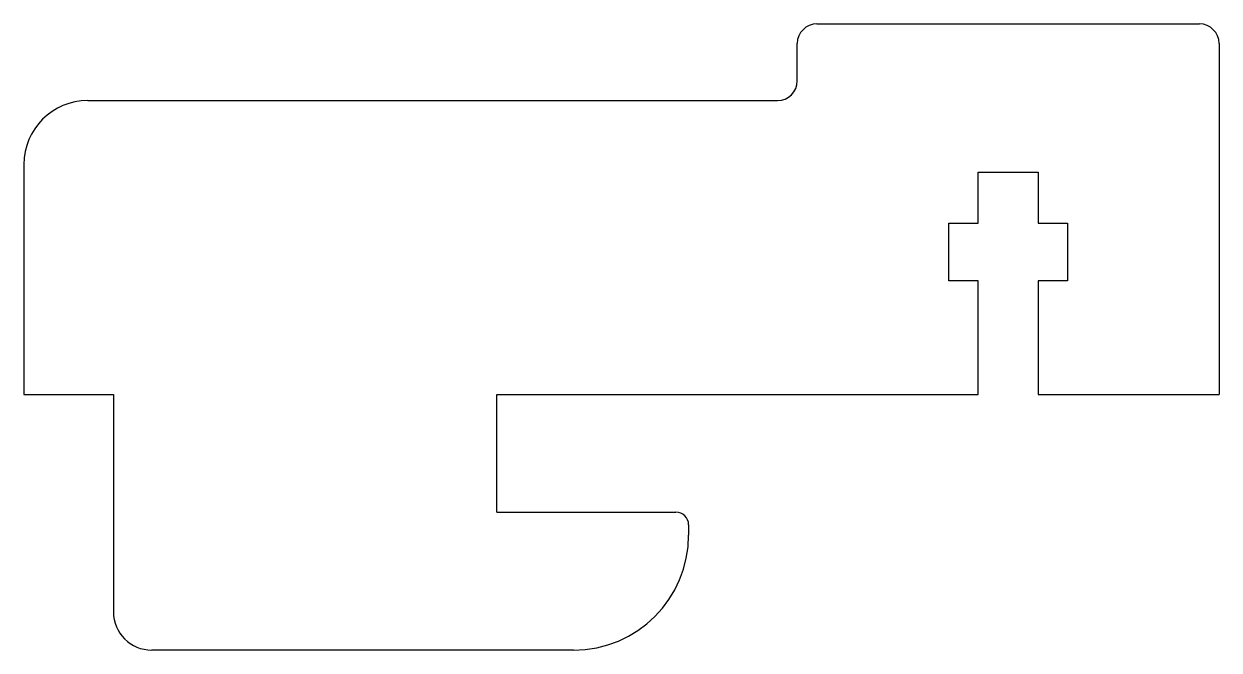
# Model space of a CAD drawing. Extents: x -22 to 71.5, y -20 to 29.
import ezdxf

# ---------------------------------------------------------------- set-up
doc = ezdxf.new("R2010")
doc.units = 0
doc.layers.add('Shape2DView002', color=7, linetype='CONTINUOUS')

msp = doc.modelspace()

# ---------------------------------------------------------------- linework, layer by layer
at = {"layer": 'Shape2DView002'}
for p, q in [((40.0432, 29), (69.9568, 29)), ((38.5, 24.5432), (38.5, 27.4568)), ((71.5, 27.4568), (71.5, 0)), ((-17, 23), (36.9568, 23)), ((-22, 18), (-22, 0)), ((52.65, 13.4), (52.65, 17.4)), ((52.65, 17.4), (57.35, 17.4)), ((57.35, 17.4), (57.35, 13.4)), ((50.35, 8.9), (50.35, 13.4)), ((50.35, 13.4), (52.65, 13.4)), ((57.35, 13.4), (59.65, 13.4)), ((59.65, 13.4), (59.65, 8.9)), ((52.65, 8.9), (50.35, 8.9)), ((52.65, 0), (52.65, 8.9)), ((59.65, 8.9), (57.35, 8.9)), ((57.35, 8.9), (57.35, 0)), ((-22, 0), (-15, 0)), ((-15, 0), (-15, -17)), ((15, -9.2), (15, 0)), ((15, 0), (52.65, 0)), ((57.35, 0), (71.5, 0)), ((15, -9.2), (29, -9.2)), ((30, -10.2), (30, -11)), ((21, -20), (-12, -20))]:
    msp.add_line(p, q, dxfattribs=at)
for centre, radius, start, end in [((40.0432, 27.4568), 1.5432, 90, 180), ((69.9568, 27.4568), 1.5432, 0, 90), ((36.9568, 24.5432), 1.5432, -90, 0), ((-17, 18), 5, 90, 180), ((29, -10.2), 1, 0, 90), ((21, -11), 9, -90, 0), ((-12, -17), 3, 180, -90)]:
    msp.add_arc(centre, radius, start, end, dxfattribs=at)

doc.saveas('drawing.dxf')
